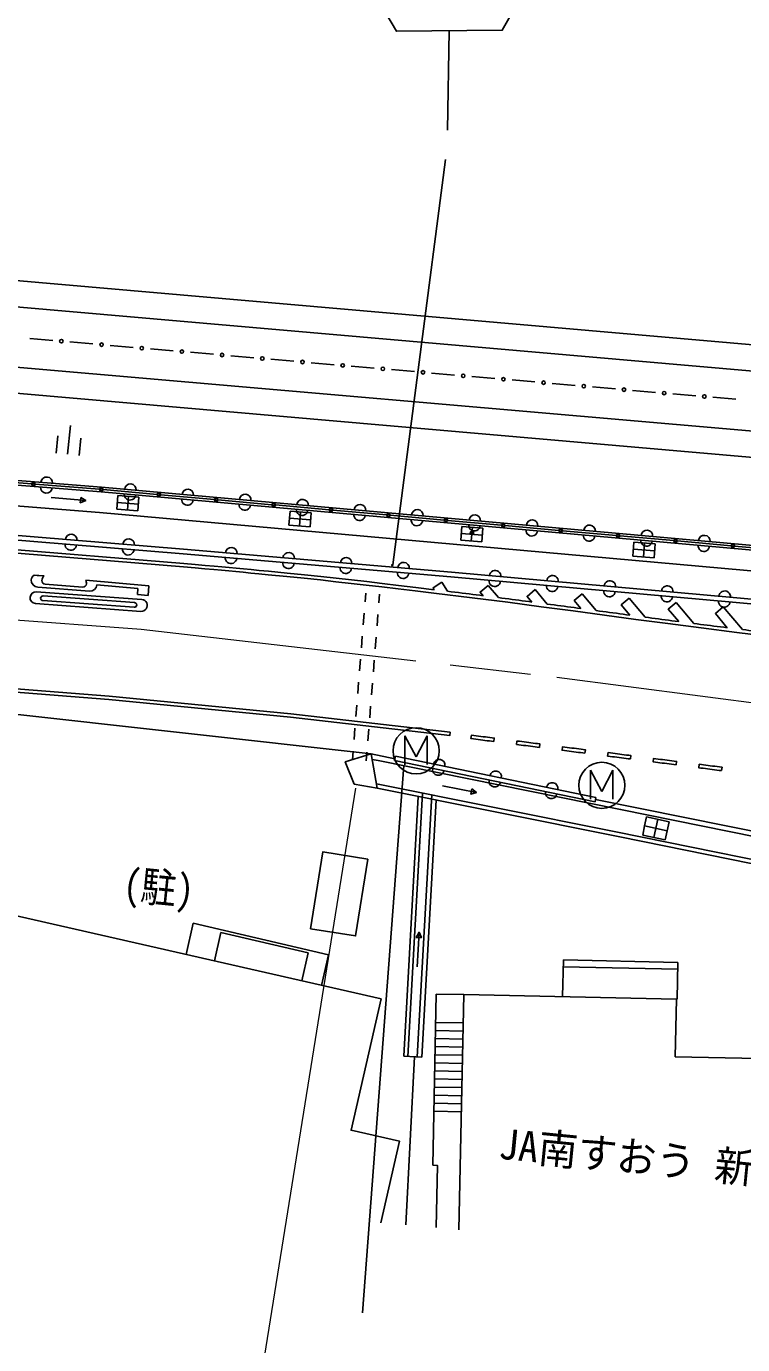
# Model space of a CAD drawing. Units: millimetres, scale not verified. Extents: x 40000 to 680000, y 20000 to 380000.
# Drawn here: x 418167 to 449245, y 266860 to 324044 of the extents above; entities that cross this region are included whole.
import ezdxf
from ezdxf.enums import TextEntityAlignment as Align

# ---------------------------------------------------------------- set-up
doc = ezdxf.new("R2010")
doc.units = ezdxf.units.MM
doc.header["$LTSCALE"] = 1000
doc.linetypes.add('CHAIN', pattern=[18.5, 12, -1.5, 3.5, -1.5])
for name, color, linetype, lineweight in [('M-BGD', 7, 'Continuous', 25), ('M-BMK', 2, 'CHAIN', 13), ('M-STR-HTXT', 7, 'Continuous', 13), ('M-STR-STRC', 7, 'Continuous', 25)]:
    doc.layers.add(name, color=color, linetype=linetype, lineweight=lineweight)
doc.styles.add('ＭＳ ゴシック', font='')
doc.styles.get('ＭＳ ゴシック').set_extended_font_data('MS Gothic')

msp = doc.modelspace()

# ---------------------------------------------------------------- linework, layer by layer
at = {"layer": 'M-BGD'}
for p, q in [((332977, 320396), (562255, 300431)), ((332876, 319266), (562162, 299300)), ((332643, 316673), (561950, 296705)), ((332542, 315546), (561858, 295578)), ((419313, 310420), (418316, 310505)), ((421056, 310270), (420060, 310355)), ((422800, 310120), (421803, 310205)), ((424543, 309969), (423547, 310055)), ((426287, 309819), (425291, 309905)), ((428030, 309669), (427034, 309755)), ((429774, 309519), (428778, 309605)), ((431517, 309369), (430521, 309455)), ((433261, 309219), (432265, 309305)), ((435005, 309069), (434008, 309155)), ((436748, 308919), (435752, 309005)), ((438492, 308769), (437495, 308855)), ((440235, 308619), (439239, 308705)), ((441979, 308469), (440983, 308555)), ((443722, 308319), (442726, 308404)), ((445466, 308169), (444470, 308254)), ((447209, 308019), (446213, 308104)), ((448953, 307868), (447957, 307954)), ((420082, 306729), (419959, 305485)), ((419535, 306281), (419461, 305535)), ((420530, 306183), (420456, 305436)), ((415606, 304419), (418402, 304197)), ((418551, 304185), (421347, 303963)), ((423838, 303741), (421497, 303950)), ((422138, 303695), (422091, 303097)), ((422138, 303695), (423054, 303624)), ((422549, 303061), (422596, 303659)), ((426329, 303518), (423988, 303728)), ((419246, 303601), (420741, 303476)), ((422091, 303097), (423007, 303025)), ((422114, 303396), (423031, 303324)), ((423054, 303624), (423007, 303025)), ((428820, 303295), (426479, 303505)), ((431311, 303072), (428970, 303282)), ((429607, 303010), (429560, 302412)), ((429583, 302711), (430500, 302639)), ((429607, 303010), (430523, 302938)), ((430018, 302376), (430065, 302974)), ((430523, 302938), (430476, 302340)), ((433802, 302849), (431461, 303059)), ((436293, 302627), (433952, 302836)), ((438785, 302404), (436443, 302613)), ((424999, 300743), (410242, 301960)), ((429560, 302412), (430476, 302340)), ((437059, 302351), (437012, 301753)), ((437036, 302052), (437952, 301980)), ((437059, 302351), (437975, 302279)), ((437470, 301717), (437517, 302315)), ((437975, 302279), (437929, 301681)), ((441276, 302181), (438934, 302390)), ((443767, 301958), (441425, 302167)), ((446258, 301735), (443916, 301945)), ((424987, 300593), (410230, 301811)), ((437012, 301753), (437929, 301681)), ((444531, 301664), (444484, 301066)), ((444507, 301365), (445424, 301293)), ((444531, 301664), (445447, 301592)), ((444942, 301030), (444989, 301628)), ((445447, 301592), (445400, 300994)), ((448749, 301512), (446407, 301722)), ((451240, 301289), (448898, 301499)), ((444484, 301066), (445400, 300994)), ((418930, 300205), (418499, 300237)), ((418631, 300227), (418933, 300205)), ((420903, 299549), (418665, 299713)), ((420609, 299724), (418981, 299843)), ((423476, 299769), (420743, 300021)), ((423008, 299658), (421230, 299822)), ((423008, 299658), (422988, 299396)), ((436440, 299540), (436195, 299932)), ((438650, 299263), (438198, 299797)), ((423177, 299177), (418599, 299514)), ((422846, 298844), (418878, 299135)), ((422861, 299047), (418893, 299339)), ((423446, 299362), (422988, 299396)), ((432864, 299085), (432893, 299456)), ((433462, 299038), (433491, 299409)), ((440767, 298986), (440239, 299610)), ((442891, 298701), (442281, 299423)), ((445016, 298416), (444322, 299236)), ((423140, 298669), (418562, 299005)), ((432784, 298089), (432824, 298587)), ((433382, 298041), (433422, 298539)), ((447133, 298139), (446363, 299049)), ((449238, 297877), (448404, 298862)), ((432705, 297092), (432744, 297590)), ((433303, 297044), (433343, 297542)), ((432625, 296095), (432665, 296593)), ((433223, 296047), (433263, 296546)), ((432546, 295098), (432585, 295596)), ((433144, 295050), (433184, 295549)), ((432466, 294101), (432506, 294600)), ((433064, 294053), (433104, 294552)), ((433128, 292486), (415619, 294436)), ((432387, 293104), (432426, 293603)), ((432985, 293057), (433025, 293555)), ((434589, 293273), (435073, 292356)), ((434589, 292016), (434589, 293273)), ((435073, 292356), (435556, 293275)), ((435556, 293275), (435556, 292020)), ((432317, 292235), (432347, 292606)), ((432915, 292187), (432945, 292558)), ((433395, 290995), (433128, 292486)), ((434139, 292195), (434180, 292391)), ((442881, 290598), (434180, 292391)), ((434139, 292195), (442841, 290402)), ((442649, 291774), (443132, 290858)), ((442649, 290517), (442649, 291774)), ((443132, 290858), (443616, 291776)), ((443616, 291776), (443616, 290521)), ((436221, 291107), (437691, 290808)), ((435171, 290638), (434542, 279375)), ((435359, 290786), (434722, 279365)), ((435755, 290706), (435121, 279342)), ((442841, 290402), (442881, 290598)), ((450715, 288929), (442862, 290503)), ((435943, 290483), (435321, 279331)), ((445968, 289153), (444994, 289358)), ((446051, 289544), (445076, 289749)), ((445563, 289647), (445399, 288864)), ((445886, 288761), (446051, 289544)), ((445886, 288761), (444911, 288966)), ((425094, 283784), (425405, 285148)), ((431271, 283764), (425405, 285148)), ((426329, 283503), (426609, 284733)), ((426609, 284733), (430398, 283863)), ((435125, 283249), (435206, 284746)), ((430120, 282640), (430398, 283863)), ((430971, 282446), (431271, 283764)), ((441436, 281957), (441470, 283549)), ((441464, 283249), (446426, 283141)), ((441470, 283549), (446433, 283441)), ((446399, 281851), (446433, 283441)), ((435953, 282068), (435801, 274641)), ((437154, 282043), (435953, 282068)), ((446373, 281852), (446399, 281851)), ((437128, 280813), (435927, 280838)), ((437121, 280462), (435920, 280488)), ((437106, 279761), (435906, 279787)), ((437113, 280112), (435913, 280137)), ((434542, 279375), (435321, 279331)), ((435008, 279349), (434633, 272053)), ((437091, 279060), (435892, 279086)), ((437098, 279411), (435899, 279436)), ((437083, 278710), (435884, 278735)), ((437068, 278009), (435870, 278034)), ((437076, 278359), (435877, 278385)), ((437061, 277658), (435863, 277684)), ((437046, 276957), (435849, 276983)), ((437053, 277308), (435856, 277333))]:
    msp.add_line(p, q, dxfattribs=at)
for points in [[(377305, 307214), (385717, 306634), (394710, 305965), (401436, 305428), (406687, 305027), (421414, 303857)], [(421430, 304057), (406703, 305226), (401452, 305628), (394726, 306164), (385732, 306833), (377318, 307413)], [(373960, 306528), (377245, 306316), (385653, 305736), (394641, 305068), (401366, 304531), (406617, 304130), (421338, 302961)], [(424984, 301365), (410258, 302575), (403103, 303134), (395736, 303587), (389022, 303843), (380535, 304039), (377383, 304032), (374310, 303961), (374315, 303761)], [(374315, 303761), (377386, 303832), (380533, 303839), (389016, 303643), (395726, 303388), (403089, 302934), (410242, 302376), (424968, 301166)], [(421414, 303857), (451305, 301183), (478576, 298730)], [(478594, 298929), (451323, 301382), (421430, 304057)], [(421338, 302961), (451225, 300287), (478488, 297834)], [(462797, 297816), (462815, 298015), (436609, 300367), (424984, 301365)], [(424968, 301166), (436591, 300167), (462797, 297816)], [(450659, 297556), (448993, 297755), (447450, 297947), (446000, 298135), (444611, 298318), (443253, 298501), (441895, 298684), (440506, 298870), (439056, 299060), (437514, 299256), (435848, 299460), (435042, 299557), (434294, 299647), (433591, 299730), (432917, 299808), (432258, 299883), (431599, 299956), (430924, 300029), (430220, 300102), (429471, 300178), (428663, 300257), (428259, 300297), (427900, 300331), (427573, 300363), (427262, 300392), (426955, 300421), (426637, 300450), (426295, 300480), (425916, 300514), (425484, 300551), (424987, 300593)], [(424999, 300743), (425497, 300700), (425929, 300663), (426309, 300630), (426651, 300599), (426969, 300570), (427276, 300541), (427587, 300512), (427915, 300480), (428274, 300446), (428678, 300407), (429487, 300327), (430236, 300252), (430940, 300178), (431615, 300106), (432275, 300032), (432934, 299957), (433608, 299879), (434312, 299796), (435059, 299706), (435866, 299609)], [(422988, 299396), (423446, 299362), (423476, 299769)], [(422988, 299396), (423446, 299362), (423476, 299769)], [(435866, 299609), (435813, 299694), (436195, 299932)], [(437989, 299347), (437855, 299507), (438198, 299797)], [(436440, 299540), (436601, 299520), (436760, 299501), (436918, 299481), (437074, 299462), (437230, 299443), (437384, 299423), (437537, 299404), (437689, 299385), (437840, 299366), (437989, 299347)], [(438650, 299263), (438799, 299244), (438947, 299225), (439095, 299206), (439241, 299187), (439387, 299168), (439532, 299149), (439676, 299130), (439819, 299112), (439962, 299093), (440103, 299074)], [(440103, 299074), (439896, 299320), (440239, 299610)], [(442226, 298791), (441937, 299133), (442281, 299423)], [(444351, 298504), (443978, 298946), (444322, 299236)], [(440767, 298986), (440915, 298967), (441063, 298947), (441210, 298927), (441356, 298908), (441502, 298888), (441648, 298869), (441793, 298849), (441938, 298830), (442082, 298810), (442226, 298791)], [(442891, 298701), (443037, 298682), (443183, 298662), (443329, 298642), (443474, 298622), (443620, 298603), (443766, 298583), (443912, 298564), (444058, 298544), (444205, 298524), (444351, 298504)], [(446471, 298224), (446019, 298759), (446363, 299049)], [(448580, 297957), (448061, 298572), (448404, 298862)], [(445016, 298416), (445159, 298397), (445302, 298378), (445446, 298359), (445591, 298340), (445736, 298320), (445882, 298301), (446028, 298282), (446175, 298263), (446323, 298244), (446471, 298224)], [(447133, 298139), (447273, 298121), (447415, 298103), (447558, 298085), (447701, 298067), (447845, 298049), (447990, 298031), (448136, 298012), (448283, 297994), (448431, 297976), (448580, 297957)], [(449238, 297877), (449377, 297860), (449517, 297843), (449659, 297826), (449801, 297809), (449944, 297792), (450089, 297774), (450234, 297757), (450380, 297740), (450528, 297722), (450677, 297705)], [(399379, 296431), (413857, 295467), (421740, 294839), (429628, 294078), (436540, 293279), (436557, 293428)], [(399389, 296581), (413868, 295616), (421753, 294989), (429643, 294227), (436557, 293428)], [(434156, 292275), (433128, 292486), (432004, 292138), (432393, 291178), (433395, 290995), (443912, 288882), (456317, 286366)], [(433172, 292241), (433434, 292193), (443951, 290080), (456872, 287459)], [(433361, 291187), (443745, 289101), (456875, 286438)], [(444911, 288966), (444994, 289358), (445076, 289749)], [(416401, 285764), (433555, 281858), (432258, 276158), (434357, 275680), (433553, 272151)], [(446373, 281852), (437155, 282049), (436937, 271846)], [(446373, 281852), (446320, 279351), (455016, 279166), (454826, 270231)], [(435801, 274641), (436001, 274637), (435945, 271935)]]:
    msp.add_lwpolyline(points, dxfattribs=at)
for points in [[(420526, 303607), (420741, 303476), (420507, 303383)], [(438450, 293021), (438355, 293033), (438259, 293046), (438162, 293058), (438064, 293070), (437966, 293083), (437866, 293096), (437765, 293109), (437664, 293122), (437561, 293135), (437458, 293148), (437477, 293297), (437580, 293283), (437683, 293270), (437784, 293257), (437885, 293245), (437985, 293232), (438083, 293219), (438181, 293207), (438278, 293194), (438374, 293182), (438469, 293170)], [(440427, 292769), (440332, 292781), (440237, 292793), (440140, 292805), (440043, 292818), (439944, 292830), (439845, 292843), (439744, 292856), (439642, 292869), (439539, 292882), (439435, 292895), (439454, 293044), (439558, 293031), (439661, 293018), (439763, 293005), (439864, 292992), (439963, 292979), (440062, 292966), (440159, 292954), (440256, 292942), (440351, 292930), (440446, 292917)], [(442403, 292516), (442309, 292528), (442214, 292540), (442117, 292553), (442020, 292565), (441921, 292578), (441822, 292590), (441721, 292603), (441619, 292616), (441516, 292630), (441411, 292643), (441430, 292792), (441535, 292778), (441638, 292765), (441740, 292752), (441841, 292739), (441940, 292727), (442039, 292714), (442136, 292702), (442233, 292689), (442328, 292677), (442422, 292665)], [(444380, 292264), (444283, 292276), (444186, 292289), (444088, 292301), (443990, 292314), (443891, 292326), (443792, 292339), (443692, 292352), (443592, 292364), (443490, 292377), (443388, 292390), (443407, 292539), (443509, 292526), (443611, 292513), (443711, 292500), (443811, 292488), (443910, 292475), (444009, 292462), (444107, 292450), (444205, 292437), (444302, 292425), (444399, 292413)], [(446357, 292011), (446254, 292024), (446153, 292037), (446053, 292050), (445953, 292063), (445853, 292076), (445755, 292088), (445657, 292101), (445559, 292113), (445462, 292126), (445365, 292138), (445384, 292287), (445481, 292274), (445578, 292262), (445676, 292249), (445774, 292237), (445872, 292224), (445972, 292212), (446072, 292199), (446172, 292186), (446273, 292173), (446376, 292160)], [(448333, 291759), (448229, 291772), (448126, 291785), (448024, 291798), (447923, 291811), (447823, 291824), (447725, 291837), (447627, 291849), (447531, 291861), (447436, 291873), (447341, 291886), (447360, 292034), (447455, 292022), (447550, 292010), (447646, 291998), (447744, 291985), (447842, 291973), (447942, 291960), (448043, 291947), (448145, 291934), (448248, 291921), (448352, 291908)], [(437493, 290963), (437691, 290808), (437448, 290743)], [(432984, 287923), (432453, 284587), (430497, 284898), (431029, 288235)], [(435082, 284528), (435206, 284746), (435306, 284516)]]:
    msp.add_lwpolyline(points, close=True, dxfattribs=at)
for centre, radius in [((419686, 310387), 75), ((421430, 310237), 75), ((423173, 310087), 75), ((424917, 309937), 75), ((426660, 309787), 75), ((428404, 309637), 75), ((430148, 309487), 75), ((431891, 309337), 75), ((433635, 309187), 75), ((435378, 309037), 75), ((437122, 308887), 75), ((438865, 308737), 75), ((440609, 308587), 75), ((442352, 308437), 75), ((444096, 308287), 75), ((445840, 308136), 75), ((447583, 307986), 75), ((418477, 304191), 75), ((418477, 304191), 60), ((418477, 304191), 50), ((421422, 303957), 75), ((421422, 303957), 75), ((421422, 303957), 60), ((421422, 303957), 60), ((421422, 303957), 50), ((421422, 303957), 50), ((423913, 303734), 75), ((423913, 303734), 60), ((423913, 303734), 50), ((426404, 303511), 75), ((426404, 303511), 60), ((426404, 303511), 50), ((428895, 303288), 75), ((428895, 303288), 60), ((428895, 303288), 50), ((431386, 303066), 75), ((431386, 303066), 60), ((431386, 303066), 50), ((433877, 302843), 75), ((433877, 302843), 60), ((433877, 302843), 50), ((436368, 302620), 75), ((436368, 302620), 60), ((436368, 302620), 50), ((437502, 302072), 75), ((438859, 302397), 75), ((438859, 302397), 60), ((438859, 302397), 50), ((441350, 302174), 75), ((441350, 302174), 60), ((441350, 302174), 50), ((443841, 301951), 75), ((443841, 301951), 60), ((443841, 301951), 50), ((446332, 301728), 75), ((446332, 301728), 60), ((446332, 301728), 50), ((448823, 301505), 75), ((448823, 301505), 60), ((448823, 301505), 50), ((434047, 300672), 30), ((435077, 292621), 1000), ((443136, 291122), 1000)]:
    msp.add_circle(centre, radius, dxfattribs=at)
for centre, radius, start, end in [((419051, 304246), 250, 355.46, 175.46), ((419035, 304046), 250, 175.46, 355.46), ((422664, 303746), 250, 174.8872, 354.8872), ((422682, 303945), 250, 354.8872, 174.8872), ((425172, 303722), 250, 354.8872, 174.8872), ((427662, 303499), 250, 354.8872, 174.8872), ((425154, 303523), 250, 174.8872, 354.8872), ((427644, 303300), 250, 174.8872, 354.8872), ((430134, 303077), 250, 174.8872, 354.8872), ((430152, 303276), 250, 354.8872, 174.8872), ((432642, 303054), 250, 354.8872, 174.8872), ((435132, 302831), 250, 354.8872, 174.8872), ((432624, 302854), 250, 174.8872, 354.8872), ((435114, 302632), 250, 174.8872, 354.8872), ((437622, 302608), 250, 354.8872, 174.8872), ((440112, 302385), 250, 354.8872, 174.8872), ((420113, 301766), 250, 355.3047, 175.3047), ((437605, 302409), 250, 174.8872, 354.8872), ((440095, 302186), 250, 174.8872, 354.8872), ((442585, 301963), 250, 174.8872, 354.8872), ((442602, 302163), 250, 354.8872, 174.8872), ((445092, 301940), 250, 354.8872, 174.8872), ((447582, 301717), 250, 354.8872, 174.8872), ((420096, 301566), 250, 175.3047, 355.3047), ((422588, 301362), 250, 175.3047, 355.3047), ((422604, 301561), 250, 355.3047, 175.3047), ((427060, 301187), 250, 355.0895, 175.0895), ((445075, 301740), 250, 174.8872, 354.8872), ((447565, 301518), 250, 174.8872, 354.8872), ((427043, 300988), 250, 175.0895, 355.0895), ((429534, 300774), 250, 175.0895, 355.0895), ((429551, 300973), 250, 355.0895, 175.0895), ((432042, 300759), 250, 355.0895, 175.0895), ((434533, 300545), 250, 355.0895, 175.0895), ((418637, 300022), 255, 122.6689, 175.799), ((432025, 300560), 250, 175.0895, 355.0895), ((434516, 300346), 250, 175.0895, 355.0895), ((438507, 300196), 250, 354.8721, 174.8722), ((440997, 299973), 250, 354.8721, 174.8722), ((418687, 300018), 306, 175.799, 265.799), ((419145, 299985), 306, 133.9887, 175.799), ((418993, 299996), 153, 175.799, 265.799), ((419145, 299985), 306, 265.79896, 265.79902), ((420620, 299876), 153, 265.799, 355.799), ((420468, 299888), 306, 355.799, 25.799), ((420926, 299854), 306, 265.7724, 354.0538), ((438489, 299997), 250, 174.8722, 354.8722), ((440979, 299774), 250, 174.8722, 354.8722), ((443487, 299749), 250, 354.8721, 174.8722), ((445977, 299526), 250, 354.8721, 174.8722), ((418581, 299259), 255, 85.799, 265.799), ((418886, 299237), 102, 85.799, 265.799), ((420468, 299888), 306, 265.7473, 265.8507), ((423158, 298923), 255, 265.799, 85.799), ((443469, 299550), 250, 174.8722, 354.8722), ((445959, 299327), 250, 174.8722, 354.8722), ((448449, 299103), 250, 174.8722, 354.8722), ((448467, 299303), 250, 354.8721, 174.8722), ((422853, 298945), 102, 265.799, 85.799), ((436082, 291999), 250, 348.3539, 168.3539), ((436041, 291803), 250, 168.3539, 348.3539), ((438530, 291495), 250, 348.3539, 168.3539), ((438490, 291299), 250, 168.3539, 348.3539), ((440979, 290990), 250, 348.3539, 168.3539), ((440938, 290794), 250, 168.3539, 348.3539)]:
    msp.add_arc(centre, radius, start, end, dxfattribs=at)
at = {"layer": 'M-BMK'}
msp.add_line((394695, 299951), (423147, 297903), dxfattribs=at)
msp.add_lwpolyline([(423147, 297903), (441183, 295817), (450710, 294568), (462417, 293298), (476819, 292013), (489597, 290894), (506424, 289376), (509405, 289149), (513233, 288943), (520259, 288550), (527587, 288141), (535607, 287675), (547697, 286699), (561033, 285505)], dxfattribs=at)
at = {"layer": 'M-STR-HTXT'}
msp.add_line((427184, 258101), (432459, 290998), dxfattribs=at)
at = {"layer": 'M-STR-STRC'}
for p, q in [((436517, 323853), (436445, 319547)), ((436353, 318263), (434070, 300692)), ((434551, 291978), (432757, 268241))]:
    msp.add_line(p, q, dxfattribs=at)
msp.add_lwpolyline([(441082, 327874), (438749, 331834), (434152, 331794), (431889, 327793), (434222, 323833), (438818, 323873)], close=True, dxfattribs=at)

# ---------------------------------------------------------------- texts
at = {"layer": 'M-BGD', "style": 'ＭＳ ゴシック'}
for s, width, p in [('(駐)', 0.85, (422289, 285795)), ('JA南すおう 新庄支所', 0.95, (438582, 274538))]:
    msp.add_text(s, height=1320, rotation=354.343, dxfattribs=dict(at, width=width)).set_placement(p, align=Align.BOTTOM_LEFT)

doc.saveas('drawing.dxf')
